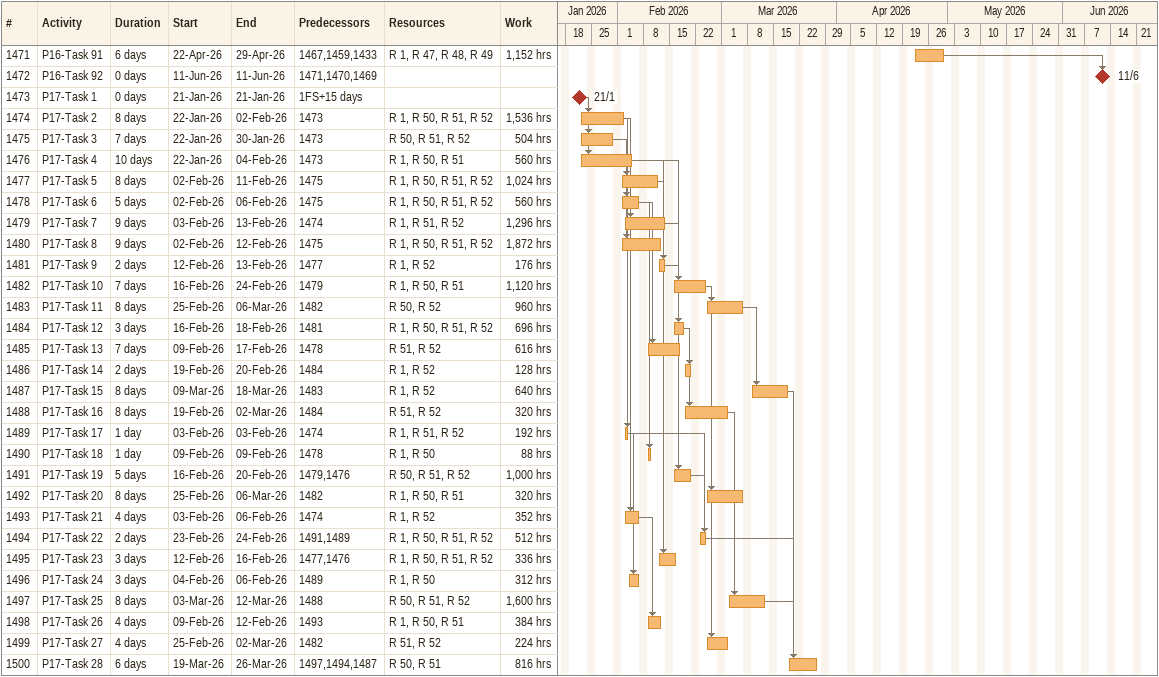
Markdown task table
| ID | Task | Duration | Start | Finish | Predecessors | Resources | Work (h) |
|---|---|---|---|---|---|---|---|
| 1471 | P16-Task 91 | 6d | 2026-04-22 | 2026-04-29 | 1467, 1459, 1433 | R 1, R 47, R 48, R 49 | 1152 |
| 1472 | P16-Task 92 | 0d | 2026-06-11 | 2026-06-11 | 1471, 1470, 1469 |  |  |
| 1473 | P17-Task 1 | 0d | 2026-01-21 | 2026-01-21 | 1FS+15d |  |  |
| 1474 | P17-Task 2 | 8d | 2026-01-22 | 2026-02-02 | 1473 | R 1, R 50, R 51, R 52 | 1536 |
| 1475 | P17-Task 3 | 7d | 2026-01-22 | 2026-01-30 | 1473 | R 50, R 51, R 52 | 504 |
| 1476 | P17-Task 4 | 10d | 2026-01-22 | 2026-02-04 | 1473 | R 1, R 50, R 51 | 560 |
| 1477 | P17-Task 5 | 8d | 2026-02-02 | 2026-02-11 | 1475 | R 1, R 50, R 51, R 52 | 1024 |
| 1478 | P17-Task 6 | 5d | 2026-02-02 | 2026-02-06 | 1475 | R 1, R 50, R 51, R 52 | 560 |
| 1479 | P17-Task 7 | 9d | 2026-02-03 | 2026-02-13 | 1474 | R 1, R 51, R 52 | 1296 |
| 1480 | P17-Task 8 | 9d | 2026-02-02 | 2026-02-12 | 1475 | R 1, R 50, R 51, R 52 | 1872 |
| 1481 | P17-Task 9 | 2d | 2026-02-12 | 2026-02-13 | 1477 | R 1, R 52 | 176 |
| 1482 | P17-Task 10 | 7d | 2026-02-16 | 2026-02-24 | 1479 | R 1, R 50, R 51 | 1120 |
| 1483 | P17-Task 11 | 8d | 2026-02-25 | 2026-03-06 | 1482 | R 50, R 52 | 960 |
| 1484 | P17-Task 12 | 3d | 2026-02-16 | 2026-02-18 | 1481 | R 1, R 50, R 51, R 52 | 696 |
| 1485 | P17-Task 13 | 7d | 2026-02-09 | 2026-02-17 | 1478 | R 51, R 52 | 616 |
| 1486 | P17-Task 14 | 2d | 2026-02-19 | 2026-02-20 | 1484 | R 1, R 52 | 128 |
| 1487 | P17-Task 15 | 8d | 2026-03-09 | 2026-03-18 | 1483 | R 1, R 52 | 640 |
| 1488 | P17-Task 16 | 8d | 2026-02-19 | 2026-03-02 | 1484 | R 51, R 52 | 320 |
| 1489 | P17-Task 17 | 1d | 2026-02-03 | 2026-02-03 | 1474 | R 1, R 51, R 52 | 192 |
| 1490 | P17-Task 18 | 1d | 2026-02-09 | 2026-02-09 | 1478 | R 1, R 50 | 88 |
| 1491 | P17-Task 19 | 5d | 2026-02-16 | 2026-02-20 | 1479, 1476 | R 50, R 51, R 52 | 1000 |
| 1492 | P17-Task 20 | 8d | 2026-02-25 | 2026-03-06 | 1482 | R 1, R 50, R 51 | 320 |
| 1493 | P17-Task 21 | 4d | 2026-02-03 | 2026-02-06 | 1474 | R 1, R 52 | 352 |
| 1494 | P17-Task 22 | 2d | 2026-02-23 | 2026-02-24 | 1491, 1489 | R 1, R 50, R 51, R 52 | 512 |
| 1495 | P17-Task 23 | 3d | 2026-02-12 | 2026-02-16 | 1477, 1476 | R 1, R 50, R 51, R 52 | 336 |
| 1496 | P17-Task 24 | 3d | 2026-02-04 | 2026-02-06 | 1489 | R 1, R 50 | 312 |
| 1497 | P17-Task 25 | 8d | 2026-03-03 | 2026-03-12 | 1488 | R 50, R 51, R 52 | 1600 |
| 1498 | P17-Task 26 | 4d | 2026-02-09 | 2026-02-12 | 1493 | R 1, R 50, R 51 | 384 |
| 1499 | P17-Task 27 | 4d | 2026-02-25 | 2026-03-02 | 1482 | R 51, R 52 | 224 |
| 1500 | P17-Task 28 | 6d | 2026-03-19 | 2026-03-26 | 1497, 1494, 1487 | R 50, R 51 | 816 |
